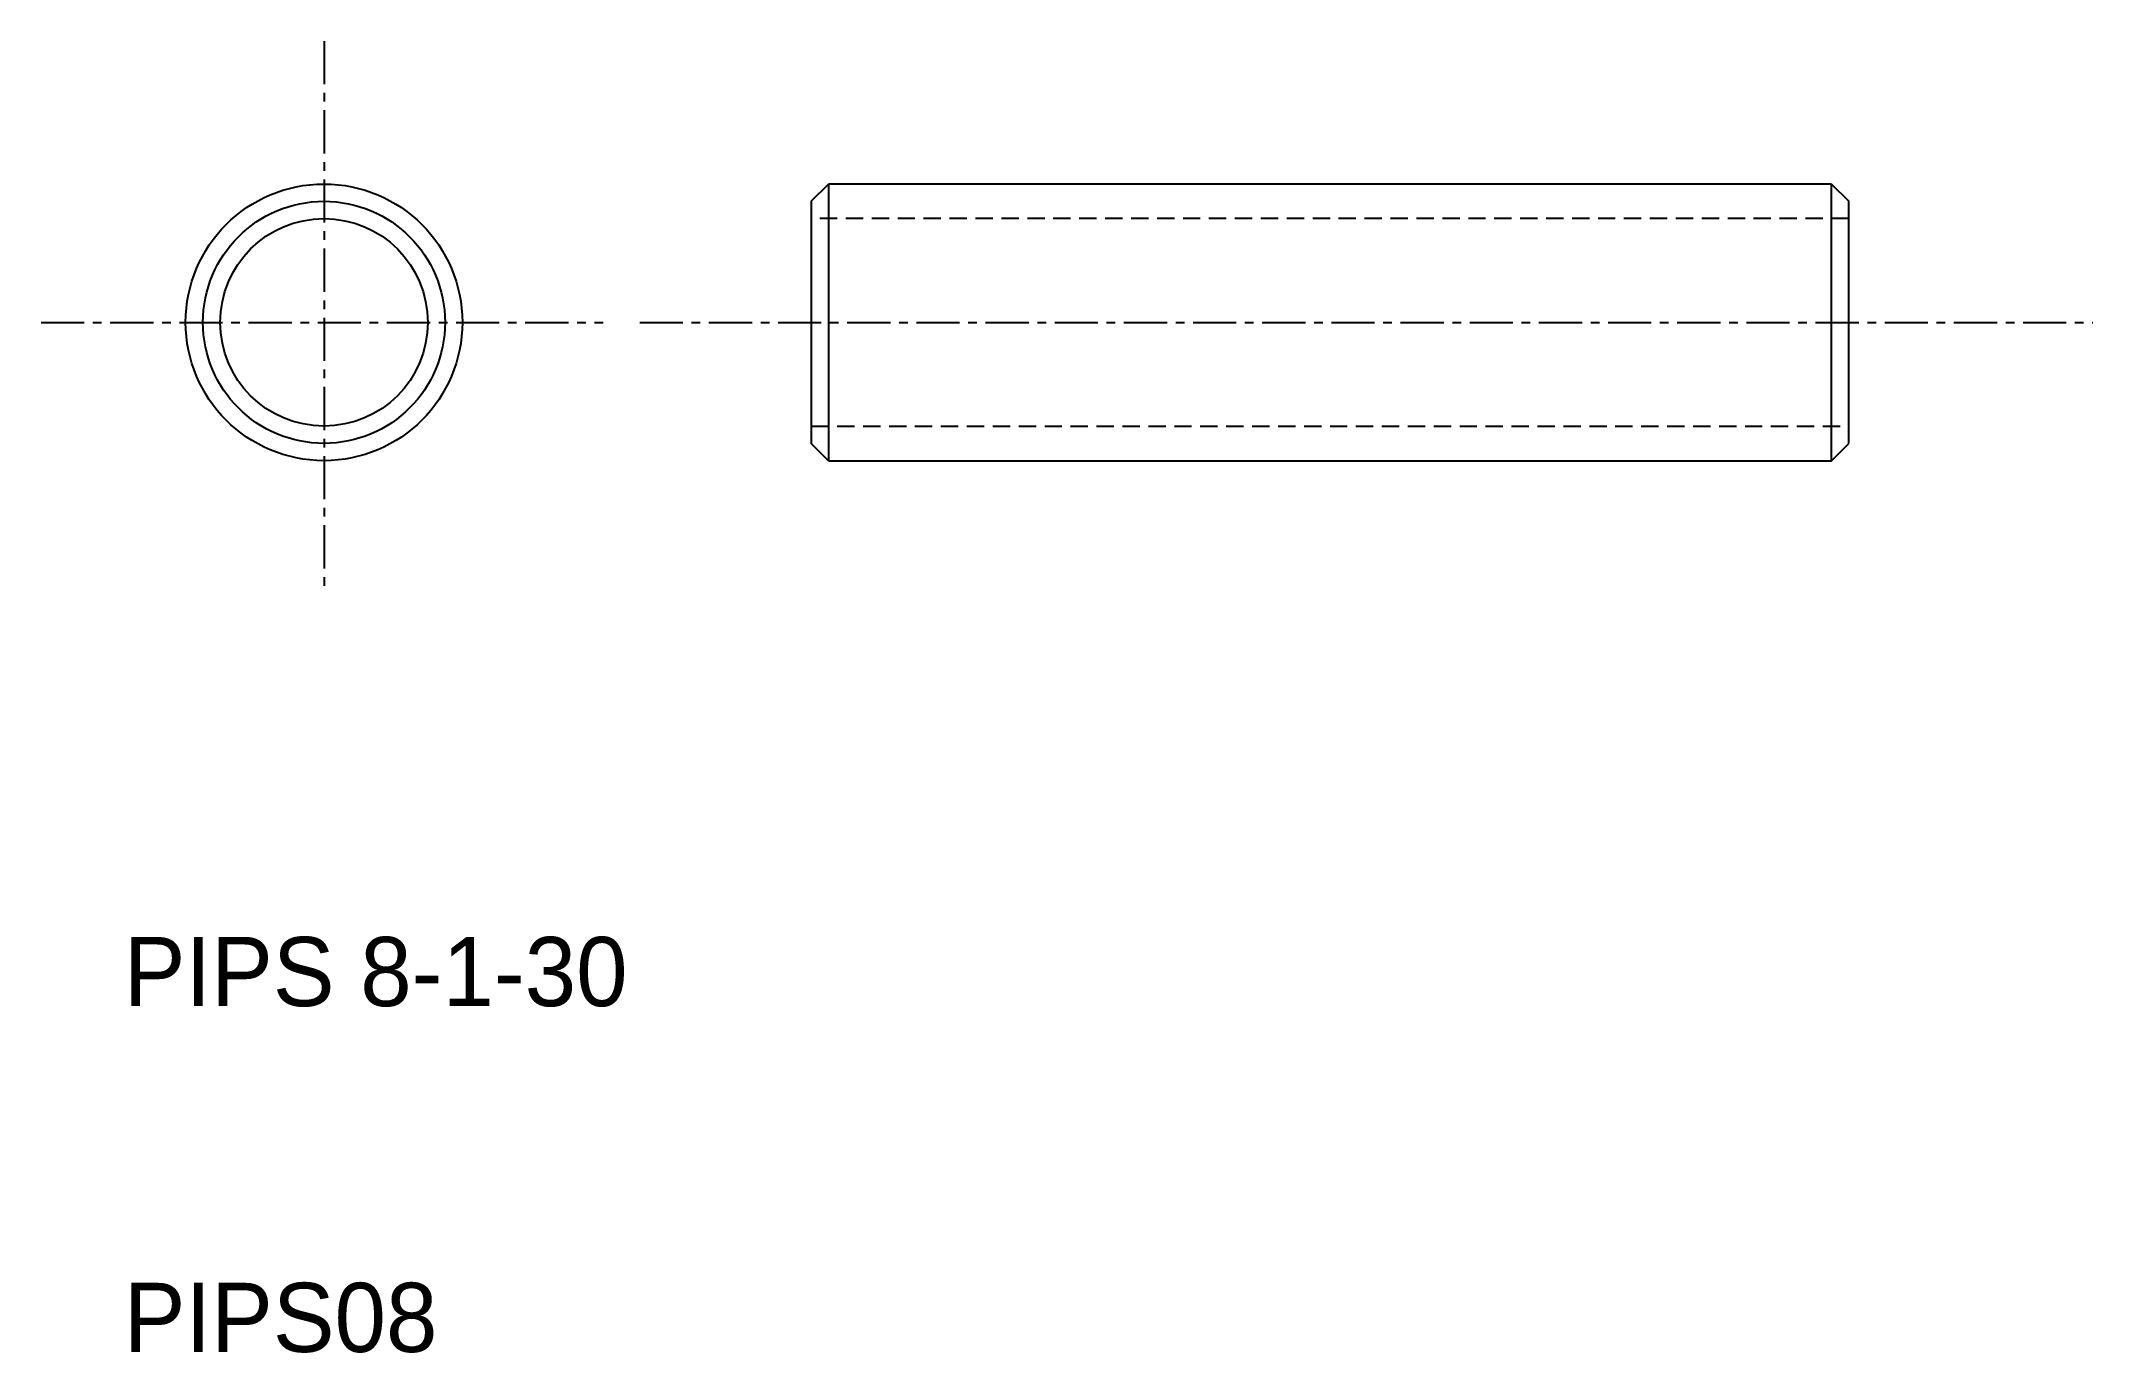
# Model space of a CAD drawing. Extents: x 7.6 to 66.9, y 10 to 47.9.
import ezdxf

# ---------------------------------------------------------------- set-up
doc = ezdxf.new("R2010")
doc.units = 0
doc.linetypes.add('CENTER', pattern=[2, 1.25, -0.25, 0.25, -0.25])
doc.linetypes.add('DASHED', pattern=[0.75, 0.5, -0.25])
doc.layers.get('0').update_dxf_attribs({"linetype": 'CONTINUOUS'})
doc.layers.add('CENTER', color=1, linetype='CENTER')

msp = doc.modelspace()

# ---------------------------------------------------------------- linework, layer by layer
at = {"color": 7, "linetype": 'CONTINUOUS'}
for p, q in [((29.878, 43.272), (30.378, 43.772)), ((59.378, 43.772), (30.378, 43.772)), ((30.378, 43.772), (30.378, 35.772)), ((59.378, 35.772), (59.378, 43.772)), ((59.378, 43.772), (59.878, 43.272)), ((29.878, 43.272), (29.878, 36.272)), ((59.878, 36.272), (59.878, 43.272)), ((30.378, 35.772), (29.878, 36.272)), ((59.378, 35.772), (59.878, 36.272)), ((30.378, 35.772), (59.378, 35.772))]:
    msp.add_line(p, q, dxfattribs=at)
at = {"color": 3, "linetype": 'DASHED'}
for p, q in [((59.878, 42.772), (29.878, 42.772)), ((29.878, 36.772), (59.878, 36.772))]:
    msp.add_line(p, q, dxfattribs=at)
at = {"color": 7, "linetype": 'CONTINUOUS'}
for radius in [4, 3.5, 3]:
    msp.add_circle((15.79, 39.772), radius, dxfattribs=at)
at = {"layer": 'CENTER', "color": 1, "linetype": 'CENTER'}
for p, q in [((15.79, 47.906), (15.79, 32.049)), ((7.608, 39.772), (23.86, 39.772)), ((24.918, 39.772), (66.939, 39.772))]:
    msp.add_line(p, q, dxfattribs=at)

# ---------------------------------------------------------------- texts
at = {"color": 7, "linetype": 'CONTINUOUS'}
for s, p in [('PIPS 8-1-30', (10, 20)), ('PIPS08', (10, 10))]:
    msp.add_text(s, height=2, dxfattribs=at).set_placement(p)

doc.saveas('drawing.dxf')
